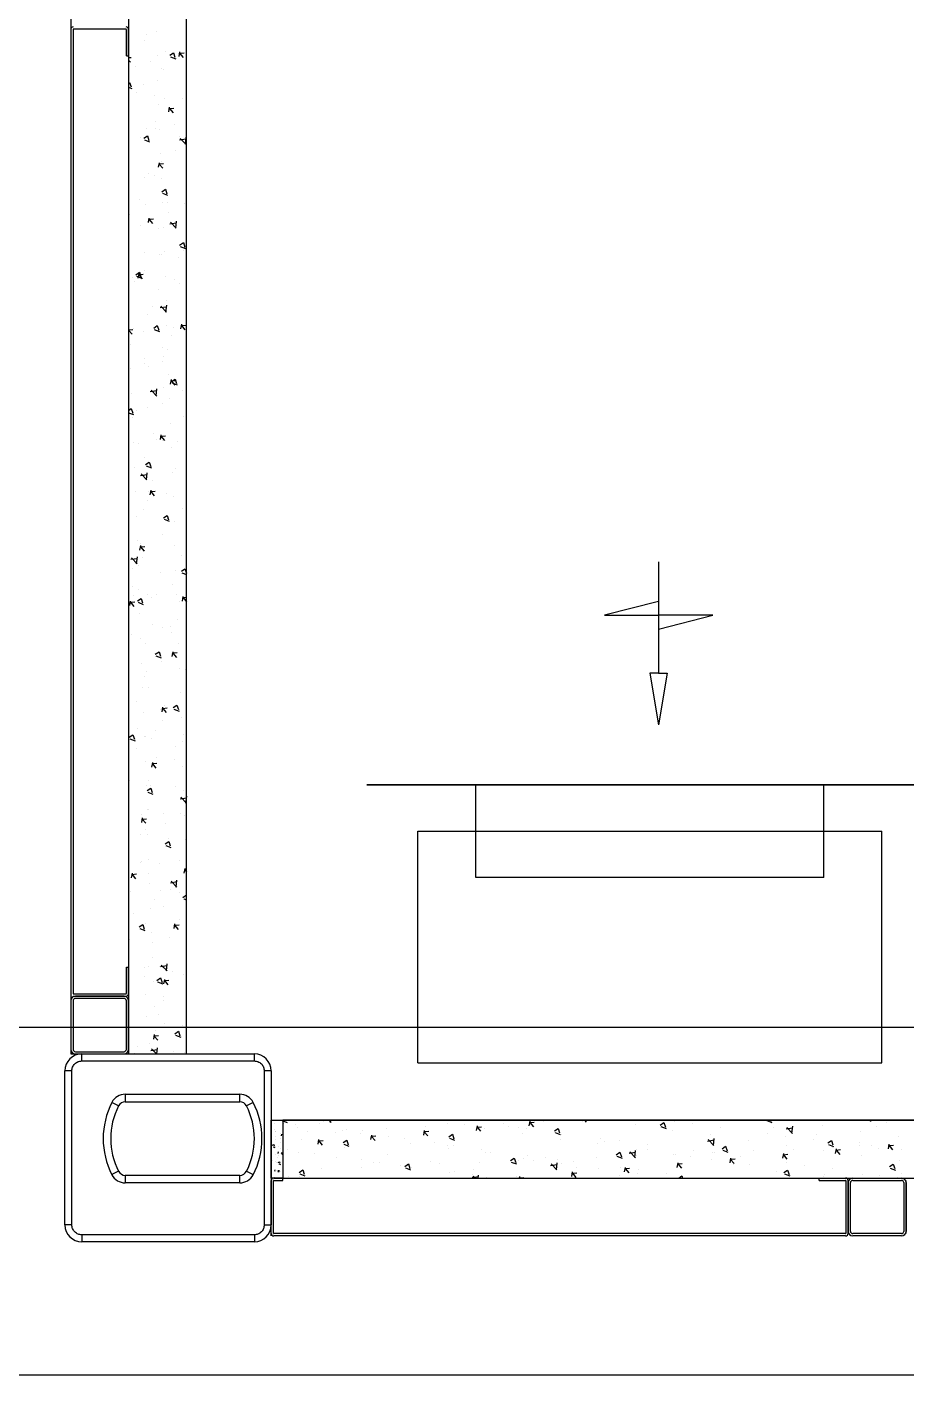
# Model space of a CAD drawing. Extents: x 758840 to 1108724, y -102573 to 143521.
# Drawn here: x 849945 to 850704, y 64583 to 65746 of the extents above; entities that cross this region are included whole.
import ezdxf

# ---------------------------------------------------------------- set-up
doc = ezdxf.new("R2010")
doc.units = 0
doc.header["$LTSCALE"] = 1000
doc.header["$MEASUREMENT"] = 0
doc.layers.add('02电气-设备', color=255, linetype='Continuous')
doc.layers.add('02电气-设备基础', color=252, linetype='Continuous')

# ---------------------------------------------------------------- blocks, each defined once
blk = doc.blocks.new('BD4-PAL0101-HVPM02')
at = {"layer": '02电气-设备'}
for p, q in [((8381274.4, -4146561.4), (8381274.4, -4149437.4)), ((8381374.4, -4149437.4), (8381374.4, -4146561.4)), ((8381324.4, -4146954.3), (8381324.4, -4149437.4)), ((8381374.4, -4149437.4), (8381374.4, -4146954.3)), ((8381274.4, -4148553.6), (8381274.4, -4149387.4)), ((8381276.4, -4148553.6), (8381276.4, -4149385.4)), ((8381322.2, -4148553.4), (8381276.6, -4148553.4)), ((8381322.4, -4148576.4), (8381322.4, -4148553.6)), ((8381324.4, -4148576.4), (8381324.4, -4148553.6)), ((8381337.7, -4148563.3), (8381337.7, -4148563.3)), ((8381339.9, -4148558.2), (8381339.9, -4148558.2)), ((8381348.2, -4148555), (8381348.2, -4148555)), ((8381322.4, -4148576.4), (8381324.4, -4148576.4)), ((8381324.4, -4148577.8), (8381326.7, -4148577.6)), ((8381348.9, -4148576.1), (8381348.9, -4148576.1)), ((8381356.5, -4148572.4), (8381356.5, -4148572.4)), ((8381360, -4148575.8), (8381363.1, -4148573.7)), ((8381360.5, -4148577.1), (8381365, -4148578.8)), ((8381363.1, -4148573.7), (8381364.4, -4148577.5)), ((8381368.4, -4148572.9), (8381367.6, -4148576.9)), ((8381368.4, -4148574), (8381372.2, -4148573.6)), ((8381368.4, -4148574.1), (8381371.5, -4148577.7)), ((8381324.4, -4148579.9), (8381325.9, -4148581.7)), ((8381330.3, -4148585.1), (8381330.3, -4148585.1)), ((8381343.1, -4148580.9), (8381343.1, -4148580.9)), ((8381352.7, -4148586.8), (8381352.7, -4148586.8)), ((8381354.4, -4148588.3), (8381354.4, -4148588.3)), ((8381324.4, -4148599.8), (8381325.2, -4148599.3)), ((8381325.2, -4148599.3), (8381326.5, -4148603.1)), ((8381337.5, -4148600.7), (8381337.5, -4148600.7)), ((8381349.7, -4148597.3), (8381349.7, -4148597.3)), ((8381324.4, -4148603.4), (8381327.1, -4148604.4)), ((8381331.1, -4148608.1), (8381331.1, -4148608.1)), ((8381347, -4148610.2), (8381347, -4148610.2)), ((8381350.5, -4148618.4), (8381350.5, -4148618.4)), ((8381355.5, -4148613.4), (8381355.5, -4148613.4)), ((8381359.5, -4148620.7), (8381358.8, -4148624.7)), ((8381359.6, -4148621.7), (8381363.4, -4148621.4)), ((8381359.6, -4148621.8), (8381362.7, -4148625.5)), ((8381371.1, -4148613.3), (8381371.1, -4148613.3)), ((8381347.8, -4148633.1), (8381347.8, -4148633.1)), ((8381363.7, -4148635.2), (8381363.7, -4148635.2)), ((8381334.2, -4148647.1), (8381334.2, -4148647.1)), ((8381337.5, -4148647.4), (8381340.7, -4148645.3)), ((8381340.1, -4148638.6), (8381340.1, -4148638.6)), ((8381340.7, -4148645.3), (8381341.9, -4148649.2)), ((8381347.6, -4148638.6), (8381347.6, -4148638.6)), ((8381351.3, -4148639.5), (8381351.3, -4148639.5)), ((8381368.1, -4148645.7), (8381368.1, -4148645.7)), ((8381369, -4148647.5), (8381373.9, -4148652.7)), ((8381373.8, -4148646.5), (8381373.1, -4148652.6)), ((8381324.4, -4148652.9), (8381324.4, -4148652.9)), ((8381338.1, -4148648.7), (8381342.5, -4148650.4)), ((8381364.5, -4148658.2), (8381364.5, -4148658.2)), ((8381368.4, -4148648.8), (8381374, -4148647.9)), ((8381350.7, -4148668.5), (8381350, -4148672.4)), ((8381350.8, -4148669.5), (8381354.6, -4148669.2)), ((8381350.8, -4148669.6), (8381353.9, -4148673.2)), ((8381352, -4148660.7), (8381352, -4148660.7)), ((8381352.9, -4148667.2), (8381352.9, -4148667.2)), ((8381337.7, -4148681.1), (8381337.7, -4148681.1)), ((8381341.1, -4148677.9), (8381341.1, -4148677.9)), ((8381346.6, -4148679.5), (8381346.6, -4148679.5)), ((8381352.8, -4148681.8), (8381352.8, -4148681.8)), ((8381353, -4148693.5), (8381356.1, -4148691.4)), ((8381356.1, -4148691.4), (8381357.4, -4148695.2)), ((8381333.8, -4148699.8), (8381333.8, -4148699.8)), ((8381338.7, -4148704.7), (8381338.7, -4148704.7)), ((8381353.5, -4148694.8), (8381358, -4148696.5)), ((8381353.6, -4148702.9), (8381353.6, -4148702.9)), ((8381357.8, -4148703), (8381357.8, -4148703)), ((8381372.6, -4148703.3), (8381372.6, -4148703.3)), ((8381325.3, -4148713.3), (8381325.3, -4148713.3)), ((8381341.9, -4148716.2), (8381341.2, -4148720.2)), ((8381342, -4148717.3), (8381345.8, -4148716.9)), ((8381359.2, -4148711.8), (8381359.2, -4148711.8)), ((8381334.6, -4148722.8), (8381334.6, -4148722.8)), ((8381340.3, -4148719), (8381340.3, -4148719)), ((8381342, -4148717.4), (8381345, -4148721)), ((8381350.5, -4148724.9), (8381350.5, -4148724.9)), ((8381354.3, -4148724.1), (8381354.3, -4148724.1)), ((8381359.9, -4148721.2), (8381365.6, -4148720.3)), ((8381360.5, -4148719.9), (8381365.5, -4148725)), ((8381365.4, -4148718.9), (8381364.7, -4148724.9)), ((8381368.4, -4148739.5), (8381371.6, -4148737.4)), ((8381371.6, -4148737.4), (8381372.8, -4148741.3)), ((8381337.7, -4148745.7), (8381337.7, -4148745.7)), ((8381351.3, -4148747.8), (8381351.3, -4148747.8)), ((8381353.1, -4148747.6), (8381353.1, -4148747.6)), ((8381355.1, -4148745.2), (8381355.1, -4148745.2)), ((8381367.2, -4148749.9), (8381367.2, -4148749.9)), ((8381369, -4148740.8), (8381373.4, -4148742.5)), ((8381371.6, -4148744.3), (8381371.6, -4148744.3)), ((8381330.5, -4148765.1), (8381333.7, -4148763)), ((8381333.7, -4148763), (8381334.9, -4148766.8)), ((8381337.9, -4148761.6), (8381337.9, -4148761.6)), ((8381327.9, -4148767.6), (8381327.9, -4148767.6)), ((8381329.8, -4148770.9), (8381329.8, -4148770.9)), ((8381331.1, -4148766.4), (8381335.5, -4148768.1)), ((8381333.1, -4148764), (8381332.4, -4148768)), ((8381333.2, -4148765), (8381337, -4148764.7)), ((8381333.2, -4148765.1), (8381336.2, -4148768.8)), ((8381355.9, -4148766.4), (8381355.9, -4148766.4)), ((8381363.7, -4148769.5), (8381363.7, -4148769.5)), ((8381368, -4148772.9), (8381368, -4148772.9)), ((8381350.3, -4148778), (8381350.3, -4148778)), ((8381344.6, -4148792.6), (8381344.6, -4148792.6)), ((8381351.5, -4148793.5), (8381357.2, -4148792.7)), ((8381352.1, -4148792.3), (8381357.1, -4148797.4)), ((8381357, -4148791.3), (8381356.3, -4148797.3)), ((8381356.7, -4148787.5), (8381356.7, -4148787.5)), ((8381324.8, -4148804.2), (8381324.8, -4148804.2)), ((8381340.5, -4148799.4), (8381340.5, -4148799.4)), ((8381346, -4148811.2), (8381349.1, -4148809)), ((8381349.1, -4148809), (8381350.4, -4148812.9)), ((8381357.4, -4148808.6), (8381357.4, -4148808.6)), ((8381369.9, -4148807.8), (8381369.1, -4148811.8)), ((8381369.9, -4148808.8), (8381373.7, -4148808.5)), ((8381369.9, -4148808.9), (8381373, -4148812.6)), ((8381324.4, -4148812.8), (8381328.1, -4148812.5)), ((8381324.4, -4148812.9), (8381327.4, -4148816.5)), ((8381328.8, -4148811.9), (8381328.8, -4148811.9)), ((8381337.3, -4148814.5), (8381337.3, -4148814.5)), ((8381346.5, -4148812.4), (8381351, -4148814.1)), ((8381361.3, -4148817.7), (8381361.3, -4148817.7)), ((8381362.7, -4148810.4), (8381362.7, -4148810.4)), ((8381325.6, -4148825.3), (8381325.6, -4148825.3)), ((8381353.3, -4148828), (8381353.3, -4148828)), ((8381358.2, -4148829.8), (8381358.2, -4148829.8)), ((8381338, -4148842), (8381338, -4148842)), ((8381338.1, -4148837.5), (8381338.1, -4148837.5)), ((8381341.4, -4148844.1), (8381341.4, -4148844.1)), ((8381354, -4148839.6), (8381354, -4148839.6)), ((8381354.8, -4148835.6), (8381354.8, -4148835.6)), ((8381326.4, -4148846.4), (8381326.4, -4148846.4)), ((8381359, -4148850.9), (8381359, -4148850.9)), ((8381361, -4148855.5), (8381360.3, -4148859.5)), ((8381361.1, -4148856.6), (8381364.9, -4148856.3)), ((8381361.1, -4148856.7), (8381364.2, -4148860.3)), ((8381361.4, -4148857.2), (8381364.6, -4148855.1)), ((8381364.6, -4148855.1), (8381365.8, -4148858.9)), ((8381327.1, -4148867.6), (8381327.1, -4148867.6)), ((8381343.1, -4148865.9), (8381348.8, -4148865)), ((8381343.7, -4148864.6), (8381348.7, -4148869.8)), ((8381348.5, -4148863.7), (8381347.8, -4148869.7)), ((8381354.8, -4148862.5), (8381354.8, -4148862.5)), ((8381362, -4148858.5), (8381366.4, -4148860.2)), ((8381370.7, -4148864.6), (8381370.7, -4148864.6)), ((8381340.7, -4148879.9), (8381340.7, -4148879.9)), ((8381353.8, -4148876.6), (8381353.8, -4148876.6)), ((8381359.7, -4148872.1), (8381359.7, -4148872.1)), ((8381324.4, -4148882.2), (8381326.7, -4148880.6)), ((8381324.4, -4148884.2), (8381328.5, -4148885.7)), ((8381326.7, -4148880.6), (8381327.9, -4148884.5)), ((8381327.9, -4148888.7), (8381327.9, -4148888.7)), ((8381331.4, -4148882.3), (8381331.4, -4148882.3)), ((8381371.5, -4148887.6), (8381371.5, -4148887.6)), ((8381345.9, -4148901.8), (8381345.9, -4148901.8)), ((8381352.2, -4148903.3), (8381351.5, -4148907.3)), ((8381360.5, -4148893.2), (8381360.5, -4148893.2)), ((8381328.7, -4148909.9), (8381328.7, -4148909.9)), ((8381332.5, -4148910.3), (8381332.5, -4148910.3)), ((8381348.1, -4148907.3), (8381348.1, -4148907.3)), ((8381352.3, -4148904.3), (8381356.1, -4148904)), ((8381352.3, -4148904.4), (8381355.3, -4148908.1)), ((8381353.5, -4148908.4), (8381353.5, -4148908.4)), ((8381361.3, -4148914.3), (8381361.3, -4148914.3)), ((8381366.4, -4148908.9), (8381366.4, -4148908.9)), ((8381338.2, -4148922.4), (8381338.2, -4148922.4)), ((8381324.8, -4148927.1), (8381324.8, -4148927.1)), ((8381329.5, -4148931), (8381329.5, -4148931)), ((8381334.7, -4148938.3), (8381340.3, -4148937.4)), ((8381335.3, -4148937), (8381340.2, -4148942.1)), ((8381339, -4148928.8), (8381342.1, -4148926.7)), ((8381340.1, -4148936), (8381339.4, -4148942)), ((8381339.5, -4148930.1), (8381344, -4148931.8)), ((8381340.7, -4148929.2), (8381340.7, -4148929.2)), ((8381342.1, -4148926.7), (8381343.4, -4148930.5)), ((8381362.1, -4148935.5), (8381362.1, -4148935.5)), ((8381364.8, -4148932.4), (8381364.8, -4148932.4)), ((8381344.9, -4148942.7), (8381344.9, -4148942.7)), ((8381330.2, -4148952.1), (8381330.2, -4148952.1)), ((8381340.9, -4148960.3), (8381340.9, -4148960.3)), ((8381341.6, -4148952.1), (8381341.6, -4148952.1)), ((8381343.4, -4148951.1), (8381342.7, -4148955)), ((8381343.5, -4148952.1), (8381347.3, -4148951.8)), ((8381343.5, -4148952.2), (8381346.5, -4148955.8)), ((8381357.4, -4148954.2), (8381357.4, -4148954.2)), ((8381362.8, -4148956.6), (8381362.8, -4148956.6)), ((8381337, -4148967.9), (8381337, -4148967.9)), ((8381354.4, -4148974.9), (8381357.6, -4148972.7)), ((8381357.6, -4148972.7), (8381358.8, -4148976.6)), ((8381370.9, -4148966.5), (8381370.9, -4148966.5)), ((8381331, -4148973.3), (8381331, -4148973.3)), ((8381355, -4148976.1), (8381359.4, -4148977.8)), ((8381357.5, -4148975), (8381357.5, -4148975)), ((8381358.3, -4148977.2), (8381358.3, -4148977.2)), ((8381363.6, -4148977.8), (8381363.6, -4148977.8)), ((8381374.2, -4148979.3), (8381374.2, -4148979.3)), ((8381331.8, -4148994.4), (8381331.8, -4148994.4)), ((8381353.6, -4148988.8), (8381353.6, -4148988.8)), ((8381334.6, -4148998.8), (8381333.9, -4149002.8)), ((8381334.7, -4148999.9), (8381338.5, -4148999.5)), ((8381334.7, -4149000), (8381337.7, -4149003.6)), ((8381334.9, -4148997), (8381334.9, -4148997)), ((8381338.4, -4149002.8), (8381338.4, -4149002.8)), ((8381364.4, -4148998.9), (8381364.4, -4148998.9)), ((8381369.9, -4149007.5), (8381369.9, -4149007.5)), ((8381326.3, -4149010.6), (8381331.9, -4149009.8)), ((8381326.9, -4149009.4), (8381331.8, -4149014.5)), ((8381327.5, -4149018.8), (8381327.5, -4149018.8)), ((8381331.7, -4149008.4), (8381331, -4149014.4)), ((8381332.6, -4149015.6), (8381332.6, -4149015.6)), ((8381336, -4149008.9), (8381336, -4149008.9)), ((8381369.9, -4149020.9), (8381373, -4149018.8)), ((8381373, -4149018.8), (8381374.3, -4149022.6)), ((8381781.7, -4149012.9, 200), (8381781.7, -4149108.9, 200)), ((8381351.6, -4149022), (8381351.6, -4149022)), ((8381365.2, -4149020), (8381365.2, -4149020)), ((8381370.4, -4149022.2), (8381374.4, -4149023.7)), ((8381328.1, -4149034.1), (8381328.1, -4149034.1)), ((8381328.3, -4149041.8), (8381328.3, -4149041.8)), ((8381333.3, -4149036.7), (8381333.3, -4149036.7)), ((8381341, -4149040.7), (8381341, -4149040.7)), ((8381348.6, -4149041.2), (8381348.6, -4149041.2)), ((8381362, -4149032.7), (8381362, -4149032.7)), ((8381365.9, -4149041.2), (8381365.9, -4149041.2)), ((8381371.3, -4149042.6), (8381370.6, -4149046.6)), ((8381325.8, -4149046.6), (8381325.1, -4149050.6)), ((8381325.8, -4149047.6), (8381329.6, -4149047.3)), ((8381325.9, -4149047.7), (8381328.9, -4149051.4)), ((8381332, -4149046.5), (8381335.1, -4149044.3)), ((8381332.5, -4149047.7), (8381337, -4149049.5)), ((8381335.1, -4149044.4), (8381336.4, -4149048.2)), ((8381344.2, -4149043.9), (8381344.2, -4149043.9)), ((8381368.3, -4149047.1), (8381368.3, -4149047.1)), ((8381371.4, -4149043.7), (8381374.4, -4149043.4)), ((8381371.4, -4149043.7), (8381374.4, -4149047.3)), ((8381781.7, -4149046.9, 200), (8381735, -4149058.9, 200)), ((8381334.1, -4149057.8), (8381334.1, -4149057.8)), ((8381366.7, -4149062.3), (8381366.7, -4149062.3)), ((8381735, -4149058.9, 200), (8381781.9, -4149058.9, 200)), ((8381781.7, -4149070.9, 200), (8381828.7, -4149058.9, 200)), ((8381828.7, -4149058.9, 200), (8381781.9, -4149058.9, 200)), ((8381327.1, -4149075.1), (8381327.1, -4149075.1)), ((8381345, -4149066.8), (8381345, -4149066.8)), ((8381353.8, -4149069.3), (8381353.8, -4149069.3)), ((8381360.9, -4149068.9), (8381360.9, -4149068.9)), ((8381361, -4149073.6), (8381361, -4149073.6)), ((8381334.9, -4149079), (8381334.9, -4149079)), ((8381338.6, -4149083.2), (8381338.6, -4149083.2)), ((8381367.5, -4149083.4), (8381367.5, -4149083.4)), ((8381335.6, -4149100.1), (8381335.6, -4149100.1)), ((8381347.4, -4149092.5), (8381350.6, -4149090.4)), ((8381348, -4149093.8), (8381352.4, -4149095.5)), ((8381350.6, -4149090.4), (8381351.8, -4149094.2)), ((8381353.1, -4149098.8), (8381353.1, -4149098.8)), ((8381361.7, -4149091.9), (8381361.7, -4149091.9)), ((8381362.5, -4149090.4), (8381361.8, -4149094.4)), ((8381362.6, -4149091.4), (8381366.4, -4149091.1)), ((8381362.6, -4149091.5), (8381365.7, -4149095.2)), ((8381338.3, -4149111.6), (8381338.3, -4149111.6)), ((8381339.7, -4149107.3), (8381339.7, -4149107.3)), ((8381368.2, -4149104.6), (8381368.2, -4149104.6)), ((8381373.6, -4149105.9), (8381373.6, -4149105.9)), ((8381774.2, -4149108.9, 200), (8381781.7, -4149153.3, 200)), ((8381781.7, -4149108.9, 200), (8381774.2, -4149108.9, 200)), ((8381781.7, -4149108.9, 200), (8381789.3, -4149108.9, 200)), ((8381789.3, -4149108.9, 200), (8381781.7, -4149153.3, 200)), ((8381336.4, -4149121.3), (8381336.4, -4149121.3)), ((8381341.2, -4149121.1), (8381341.2, -4149121.1)), ((8381331, -4149133.5), (8381331, -4149133.5)), ((8381369, -4149125.7), (8381369, -4149125.7)), ((8381337.2, -4149142.4), (8381337.2, -4149142.4)), ((8381352.1, -4149139.8), (8381352.1, -4149139.8)), ((8381353.7, -4149138.1), (8381353, -4149142.1)), ((8381353.8, -4149139.2), (8381357.6, -4149138.9)), ((8381353.8, -4149139.3), (8381356.8, -4149142.9)), ((8381355, -4149136.7), (8381355, -4149136.7)), ((8381362.9, -4149138.6), (8381366, -4149136.4)), ((8381363.4, -4149139.8), (8381367.9, -4149141.5)), ((8381366, -4149136.4), (8381367.3, -4149140.3)), ((8381369.8, -4149146.9), (8381369.8, -4149146.9)), ((8381331.8, -4149156.5), (8381331.8, -4149156.5)), ((8381347.7, -4149158.6), (8381347.7, -4149158.6)), ((8381354, -4149149.7), (8381354, -4149149.7)), ((8381324.9, -4149164.1), (8381328.1, -4149162)), ((8381325.5, -4149165.4), (8381330, -4149167.1)), ((8381328.1, -4149162), (8381329.4, -4149165.9)), ((8381338, -4149163.5), (8381338, -4149163.5)), ((8381338.8, -4149163.6), (8381338.8, -4149163.6)), ((8381344.2, -4149165), (8381344.2, -4149165)), ((8381370.6, -4149168), (8381370.6, -4149168)), ((8381371.7, -4149161.7), (8381371.7, -4149161.7)), ((8381330.8, -4149173.5), (8381330.8, -4149173.5)), ((8381348.5, -4149181.5), (8381348.5, -4149181.5)), ((8381364.7, -4149172.1), (8381364.7, -4149172.1)), ((8381338.7, -4149184.7), (8381338.7, -4149184.7)), ((8381344.9, -4149185.9), (8381344.2, -4149189.9)), ((8381345, -4149186.9), (8381348.8, -4149186.6)), ((8381345, -4149187), (8381348, -4149190.7)), ((8381364.4, -4149183.6), (8381364.4, -4149183.6)), ((8381371.3, -4149189.1), (8381371.3, -4149189.1)), ((8381325.1, -4149201.3), (8381325.1, -4149201.3)), ((8381341.4, -4149201.5), (8381341.4, -4149201.5)), ((8381624.1, -4149285.1), (8381624.1, -4149205.1)), ((8381924.5, -4149285.1), (8381924.5, -4149205.1)), ((8381339.5, -4149205.8), (8381339.5, -4149205.8)), ((8381340.4, -4149210.2), (8381343.6, -4149208.1)), ((8381341, -4149211.5), (8381345.4, -4149213.2)), ((8381343.2, -4149206), (8381343.2, -4149206)), ((8381343.5, -4149208.1), (8381344.8, -4149211.9)), ((8381365.2, -4149206.6), (8381365.2, -4149206.6)), ((8381368.8, -4149217.2), (8381374.4, -4149216.4)), ((8381369.4, -4149215.9), (8381374.3, -4149221.1)), ((8381372.1, -4149210.3), (8381372.1, -4149210.3)), ((8381374.2, -4149215), (8381373.5, -4149221)), ((8381340.3, -4149226.9), (8381340.3, -4149226.9)), ((8381341.8, -4149226.3), (8381341.8, -4149226.3)), ((8381335.3, -4149231.1), (8381335.3, -4149231.1)), ((8381336.1, -4149233.7), (8381335.4, -4149237.6)), ((8381336.1, -4149234.7), (8381339.9, -4149234.4)), ((8381336.2, -4149234.8), (8381339.2, -4149238.4)), ((8381354.2, -4149230.1), (8381354.2, -4149230.1)), ((8381355.8, -4149238.2), (8381355.8, -4149238.2)), ((8381369.2, -4149229.7), (8381369.2, -4149229.7)), ((8381372.9, -4149231.4), (8381372.9, -4149231.4)), ((8381334.5, -4149248.2), (8381334.5, -4149248.2)), ((8381339, -4149244), (8381339, -4149244)), ((8381341, -4149248.1), (8381341, -4149248.1)), ((8381358.5, -4149251.4), (8381358.5, -4149251.4)), ((8381574.1, -4149445.1), (8381574.1, -4149245.1)), ((8381574.1, -4149245.1), (8381974.5, -4149245.1)), ((8381974.5, -4149445.1), (8381974.5, -4149245.1)), ((8381355.8, -4149256.2), (8381359, -4149254.1)), ((8381356.4, -4149257.5), (8381360.9, -4149259.2)), ((8381359, -4149254.1), (8381360.3, -4149257.9)), ((8381373.6, -4149252.6), (8381373.6, -4149252.6)), ((8381334.3, -4149272.1), (8381334.3, -4149272.1)), ((8381335.3, -4149271.2), (8381335.3, -4149271.2)), ((8381341.8, -4149269.2), (8381341.8, -4149269.2)), ((8381351.2, -4149273.3), (8381351.2, -4149273.3)), ((8381368.2, -4149270.7), (8381368.2, -4149270.7)), ((8381327.3, -4149281.4), (8381326.6, -4149285.4)), ((8381327.3, -4149282.5), (8381331.1, -4149282.1)), ((8381327.3, -4149282.6), (8381330.4, -4149286.2)), ((8381341.6, -4149281.9), (8381341.6, -4149281.9)), ((8381372.8, -4149277.4), (8381372.1, -4149281.4)), ((8381372.9, -4149278.5), (8381374.4, -4149278.4)), ((8381372.9, -4149278.6), (8381374.4, -4149280.4)), ((8381924.5, -4149285.1), (8381624.1, -4149285.1)), ((8381326.4, -4149297.3), (8381326.4, -4149297.3)), ((8381342.6, -4149290.4), (8381342.6, -4149290.4)), ((8381352, -4149296.2), (8381352, -4149296.2)), ((8381360.3, -4149295.9), (8381360.3, -4149295.9)), ((8381360.4, -4149289.6), (8381366, -4149288.7)), ((8381361, -4149288.3), (8381365.9, -4149293.5)), ((8381365.8, -4149287.3), (8381365.1, -4149293.4)), ((8381367.9, -4149298.3), (8381367.9, -4149298.3)), ((8381346.9, -4149304.4), (8381346.9, -4149304.4)), ((8381371.3, -4149302.3), (8381374.4, -4149300.2)), ((8381371.9, -4149303.5), (8381374.4, -4149304.5)), ((8381328.6, -4149316), (8381328.6, -4149316)), ((8381343.4, -4149311.5), (8381343.4, -4149311.5)), ((8381354.4, -4149310.5), (8381354.4, -4149310.5)), ((8381368.7, -4149321.3), (8381368.7, -4149321.3)), ((8381333.4, -4149327.8), (8381336.6, -4149325.7)), ((8381334, -4149329.1), (8381338.4, -4149330.8)), ((8381336.5, -4149325.7), (8381337.8, -4149329.6)), ((8381339.2, -4149324.4), (8381339.2, -4149324.4)), ((8381344.1, -4149332.6), (8381344.1, -4149332.6)), ((8381364, -4149325.2), (8381363.3, -4149329.2)), ((8381364.1, -4149326.3), (8381367.9, -4149325.9)), ((8381364.1, -4149326.3), (8381367.1, -4149330)), ((8381325.4, -4149338.3), (8381325.4, -4149338.3)), ((8381345.3, -4149341), (8381345.3, -4149341)), ((8381359.3, -4149336.8), (8381359.3, -4149336.8)), ((8381344.9, -4149353.8), (8381344.9, -4149353.8)), ((8381322.4, -4149385.2), (8381322.4, -4149362.4)), ((8381322.4, -4149362.4), (8381324.4, -4149362.4)), ((8381324.4, -4149385.2), (8381324.4, -4149362.4)), ((8381337.9, -4149362.9), (8381337.9, -4149362.9)), ((8381341.8, -4149362.3), (8381341.8, -4149362.3)), ((8381351.4, -4149362), (8381351.4, -4149362)), ((8381351.9, -4149362), (8381357.6, -4149361.1)), ((8381352.5, -4149360.7), (8381357.5, -4149365.8)), ((8381357.4, -4149359.7), (8381356.7, -4149365.7)), ((8381362, -4149366.1), (8381362, -4149366.1)), ((8381338, -4149370.5), (8381338, -4149370.5)), ((8381345.7, -4149374.9), (8381345.7, -4149374.9)), ((8381348.8, -4149373.9), (8381352, -4149371.8)), ((8381349.4, -4149375.2), (8381353.9, -4149376.9)), ((8381352, -4149371.8), (8381353.3, -4149375.6)), ((8381355.2, -4149373), (8381354.5, -4149377)), ((8381355.3, -4149374), (8381359.1, -4149373.7)), ((8381355.3, -4149374.1), (8381358.3, -4149377.8)), ((8381371.9, -4149369.1), (8381371.9, -4149369.1)), ((8381274.4, -4149391.4), (8381274.4, -4149433.4)), ((8381276.4, -4149391.4), (8381276.4, -4149433.4)), ((8381276.6, -4149385.4), (8381322.2, -4149385.4)), ((8381276.6, -4149387.4), (8381322.2, -4149387.4)), ((8381320.4, -4149387.4), (8381278.4, -4149387.4)), ((8381320.4, -4149389.4), (8381278.4, -4149389.4)), ((8381322.4, -4149433.4), (8381322.4, -4149391.4)), ((8381324.4, -4149433.4), (8381324.4, -4149391.4)), ((8381338.7, -4149385.9), (8381338.7, -4149385.9)), ((8381354.6, -4149387.9), (8381354.6, -4149387.9)), ((8381354.6, -4149390.9), (8381354.6, -4149390.9)), ((8381346.5, -4149396.1), (8381346.5, -4149396.1)), ((8381350.4, -4149403), (8381350.4, -4149403)), ((8381339.4, -4149404.8), (8381339.4, -4149404.8)), ((8381355.5, -4149410.9), (8381355.5, -4149410.9)), ((8381371.3, -4149413), (8381371.3, -4149413)), ((8381346.4, -4149420.7), (8381345.7, -4149424.7)), ((8381346.5, -4149421.8), (8381350.2, -4149421.5)), ((8381346.5, -4149421.9), (8381349.5, -4149425.5)), ((8381347.2, -4149417.2), (8381347.2, -4149417.2)), ((8381364.3, -4149419.9), (8381367.5, -4149417.8)), ((8381364.9, -4149421.2), (8381369.3, -4149422.9)), ((8381367.4, -4149417.8), (8381368.7, -4149421.7)), ((8381274.4, -4149437.4), (8381374.4, -4149437.4)), ((8381278.4, -4149435.4), (8381320.4, -4149435.4)), ((8381278.4, -4149437.4), (8381320.4, -4149437.4)), ((8381283.9, -4149437.4), (8381432.9, -4149437.4)), ((8381283.9, -4149443.4), (8381283.9, -4149437.4)), ((8381324.4, -4149437.4), (8381374.4, -4149437.4)), ((8381329.1, -4149436.7), (8381329.1, -4149436.7)), ((8381332.1, -4149430.7), (8381332.1, -4149430.7)), ((8381342.5, -4149428.2), (8381342.5, -4149428.2)), ((8381343.5, -4149434.3), (8381349.2, -4149433.4)), ((8381344.1, -4149433), (8381348.3, -4149437.4)), ((8381349, -4149432.1), (8381348.3, -4149437.4)), ((8381363, -4149435.3), (8381363, -4149435.3)), ((8381372.2, -4149435.9), (8381372.2, -4149435.9)), ((8381432.9, -4149443.4), (8381432.9, -4149437.4)), ((8381283.9, -4149443.4), (8381432.9, -4149443.4)), ((8381574.1, -4149445.1), (8381974.5, -4149445.1)), ((8381269.4, -4149584.9), (8381269.4, -4149451.9)), ((8381275.4, -4149451.9), (8381269.4, -4149451.9)), ((8381275.4, -4149584.9), (8381275.4, -4149451.9)), ((8381441.4, -4149451.9), (8381441.4, -4149584.9)), ((8381447.4, -4149451.9), (8381441.4, -4149451.9)), ((8381447.4, -4149451.9), (8381447.4, -4149584.9)), ((8381321.5, -4149472.1), (8381420.3, -4149472.1)), ((8381321.5, -4149472.1), (8381321.5, -4149478.6)), ((8381420.3, -4149478.6), (8381420.3, -4149472.1)), ((8381315.7, -4149482.2), (8381309.9, -4149479.2)), ((8381321.5, -4149478.6), (8381420.3, -4149478.6)), ((8381431.9, -4149479.2), (8381426.1, -4149482.2)), ((8381447.4, -4149494.4), (8394807.4, -4149494.4)), ((8381447.4, -4149544.4), (8381447.4, -4149494.4)), ((8381447.4, -4149494.4), (8381457.4, -4149494.4)), ((8381447.9, -4149494.4), (8381448.1, -4149494.7)), ((8381456.4, -4149494.6), (8381457.4, -4149495)), ((8381457.4, -4149494.4), (8381457.4, -4149544.4)), ((8382593.4, -4149494.4), (8381457.4, -4149494.4)), ((8381457.4, -4149494.4), (8381457.4, -4149544.4)), ((8381457.4, -4149495), (8381461.1, -4149496.4)), ((8381460.3, -4149494.4), (8381460.5, -4149495.2)), ((8381492.2, -4149495.6), (8381492.2, -4149495.6)), ((8381497.1, -4149494.4), (8381499.2, -4149496.5)), ((8381498.6, -4149494.4), (8381498.4, -4149496.5)), ((8381670.6, -4149495.4), (8381669.9, -4149499.4)), ((8381670.7, -4149496.4), (8381674.4, -4149496.1)), ((8381670.7, -4149496.5), (8381673.7, -4149500.2)), ((8381682.2, -4149495.5), (8381682.2, -4149495.5)), ((8381715.6, -4149494.4), (8381715.4, -4149495.4)), ((8381717.8, -4149494.4), (8381719.3, -4149496.2)), ((8381795.4, -4149495.6), (8381795.4, -4149495.6)), ((8381843.8, -4149494.5), (8381843.8, -4149494.5)), ((8381875.1, -4149494.9), (8381879.5, -4149496.6)), ((8381878.6, -4149494.4), (8381878.9, -4149495.3)), ((8381891.1, -4149495.2), (8381891.1, -4149495.2)), ((8381964.2, -4149494.4), (8381965.2, -4149495.3)), ((8381964.5, -4149494.4), (8381964.3, -4149495.2)), ((8381447.5, -4149498), (8381447.5, -4149498)), ((8381450.4, -4149502.3), (8381450.4, -4149502.3)), ((8381450.5, -4149497.3), (8381450.5, -4149497.3)), ((8381450.8, -4149504.1), (8381450.8, -4149504.1)), ((8381451.4, -4149504.2), (8381451.4, -4149504.2)), ((8381455.8, -4149505.6), (8381455.8, -4149505.6)), ((8381456.3, -4149506.6), (8381456, -4149507.9)), ((8381458.3, -4149497), (8381458.3, -4149497)), ((8381468.5, -4149498.3), (8381468.5, -4149498.3)), ((8381470.2, -4149500.9), (8381470.2, -4149500.9)), ((8381478.8, -4149504.1), (8381478.8, -4149504.1)), ((8381488.9, -4149497.4), (8381488.9, -4149497.4)), ((8381502.8, -4149505.4), (8381502.8, -4149505.4)), ((8381508.6, -4149503.6), (8381508.6, -4149503.6)), ((8381512.7, -4149502.7), (8381512.7, -4149502.7)), ((8381524.5, -4149505.7), (8381524.5, -4149505.7)), ((8381525.9, -4149503.7), (8381525.9, -4149503.7)), ((8381534, -4149507.3), (8381533.2, -4149511.3)), ((8381534, -4149508.4), (8381537.8, -4149508)), ((8381546.6, -4149501.3), (8381546.6, -4149501.3)), ((8381579.5, -4149503.3), (8381578.8, -4149507.3)), ((8381579.6, -4149504.4), (8381583.4, -4149504.1)), ((8381579.6, -4149504.5), (8381582.6, -4149508.1)), ((8381580.5, -4149499.8), (8381580.5, -4149499.8)), ((8381599.7, -4149497.5), (8381599.7, -4149497.5)), ((8381600.7, -4149508.9), (8381603.9, -4149506.7)), ((8381603.9, -4149506.7), (8381605.2, -4149510.6)), ((8381614.4, -4149498.4), (8381614.4, -4149498.4)), ((8381625.1, -4149499.4), (8381624.3, -4149503.3)), ((8381625.1, -4149500.4), (8381628.9, -4149500.1)), ((8381625.1, -4149500.5), (8381628.2, -4149504.1)), ((8381631.8, -4149501.6), (8381631.8, -4149501.6)), ((8381648.3, -4149497), (8381648.3, -4149497)), ((8381652, -4149499.6), (8381652, -4149499.6)), ((8381661.2, -4149500.6), (8381661.2, -4149500.6)), ((8381664.7, -4149506.4), (8381664.7, -4149506.4)), ((8381667.9, -4149501.7), (8381667.9, -4149501.7)), ((8381692, -4149503.8), (8381695.1, -4149501.6)), ((8381692, -4149504.9), (8381692, -4149504.9)), ((8381692.5, -4149505), (8381697, -4149506.8)), ((8381695.1, -4149501.7), (8381696.4, -4149505.5)), ((8381698.3, -4149506.9), (8381698.3, -4149506.9)), ((8381761.6, -4149498.5), (8381761.6, -4149498.5)), ((8381783.2, -4149498.7), (8381786.4, -4149496.6)), ((8381783.8, -4149500), (8381788.3, -4149501.7)), ((8381786.4, -4149496.6), (8381787.7, -4149500.4)), ((8381794.2, -4149503), (8381794.2, -4149503)), ((8381811.3, -4149497.7), (8381811.3, -4149497.7)), ((8381826.3, -4149507.1), (8381826.3, -4149507.1)), ((8381835.4, -4149500.9), (8381835.4, -4149500.9)), ((8381875.5, -4149506.2), (8381875.5, -4149506.2)), ((8381880.8, -4149500.8), (8381880.8, -4149500.8)), ((8381891.8, -4149502), (8381897.5, -4149501.1)), ((8381892.4, -4149500.7), (8381897.4, -4149505.9)), ((8381897.3, -4149499.7), (8381896.6, -4149505.8)), ((8381917.8, -4149507.2), (8381917.8, -4149507.2)), ((8381923.2, -4149499.2), (8381923.2, -4149499.2)), ((8381956.2, -4149504), (8381956.2, -4149504)), ((8381970.1, -4149499.6), (8381970.1, -4149499.6)), ((8381978.7, -4149496.9), (8381978.7, -4149496.9)), ((8381448.1, -4149509.3), (8381448.1, -4149509.3)), ((8381448.3, -4149516.7), (8381448.3, -4149516.7)), ((8381448.6, -4149516.2), (8381449.6, -4149515.6)), ((8381449.2, -4149517.5), (8381450.6, -4149518.1)), ((8381449.6, -4149515.6), (8381450, -4149516.8)), ((8381450.6, -4149517.8), (8381450.6, -4149517.8)), ((8381451, -4149510.9), (8381451, -4149510.9)), ((8381451.3, -4149517.6), (8381451.3, -4149517.6)), ((8381451.5, -4149508.3), (8381451.5, -4149508.3)), ((8381453.4, -4149517.3), (8381453.4, -4149517.3)), ((8381455.5, -4149513.4), (8381455.5, -4149513.4)), ((8381455.5, -4149518.7), (8381455.5, -4149518.7)), ((8381455.8, -4149510.3), (8381455.8, -4149510.3)), ((8381473.6, -4149511.3), (8381473.6, -4149511.3)), ((8381488.4, -4149511.3), (8381487.7, -4149515.3)), ((8381488.5, -4149512.4), (8381492.3, -4149512)), ((8381488.5, -4149512.4), (8381491.5, -4149516.1)), ((8381509.5, -4149513.9), (8381512.6, -4149511.8)), ((8381510, -4149515.2), (8381514.5, -4149516.9)), ((8381510.7, -4149517.7), (8381510.7, -4149517.7)), ((8381512.6, -4149511.8), (8381513.9, -4149515.7)), ((8381534, -4149508.5), (8381537.1, -4149512.1)), ((8381534.9, -4149509.4), (8381534.9, -4149509.4)), ((8381548.6, -4149508.8), (8381548.6, -4149508.8)), ((8381562.9, -4149510.1), (8381562.9, -4149510.1)), ((8381567.9, -4149514.2), (8381567.9, -4149514.2)), ((8381588.7, -4149514.1), (8381588.7, -4149514.1)), ((8381600, -4149516.4), (8381600, -4149516.4)), ((8381600.5, -4149518.7), (8381600.5, -4149518.7)), ((8381601.3, -4149510.1), (8381605.7, -4149511.8)), ((8381604.6, -4149516.2), (8381604.6, -4149516.2)), ((8381628.6, -4149519.4), (8381628.6, -4149519.4)), ((8381697.3, -4149510.8), (8381697.3, -4149510.8)), ((8381729.4, -4149514.9), (8381729.4, -4149514.9)), ((8381732.1, -4149510.1), (8381732.1, -4149510.1)), ((8381735.3, -4149513.3), (8381735.3, -4149513.3)), ((8381748, -4149512.2), (8381748, -4149512.2)), ((8381762.4, -4149519.7), (8381762.4, -4149519.7)), ((8381772, -4149515.4), (8381772, -4149515.4)), ((8381772.3, -4149519.6), (8381772.3, -4149519.6)), ((8381824.1, -4149512.5), (8381829.7, -4149511.6)), ((8381824.7, -4149511.2), (8381829.6, -4149516.4)), ((8381829.5, -4149510.2), (8381828.8, -4149516.3)), ((8381836.6, -4149519.2), (8381839.7, -4149517)), ((8381839.7, -4149517), (8381841, -4149520.9)), ((8381859.3, -4149511.8), (8381859.3, -4149511.8)), ((8381891.4, -4149508.3), (8381891.4, -4149508.3)), ((8381891.9, -4149516.3), (8381891.9, -4149516.3)), ((8381898, -4149519.4), (8381898, -4149519.4)), ((8381915.4, -4149511.4), (8381915.4, -4149511.4)), ((8381927.8, -4149514.1), (8381931, -4149512)), ((8381928.4, -4149515.4), (8381932.9, -4149517.1)), ((8381931, -4149512), (8381932.3, -4149515.8)), ((8381931.9, -4149518), (8381931.9, -4149518)), ((8381935.1, -4149519.2), (8381934.3, -4149523.2)), ((8381954.9, -4149513.5), (8381954.9, -4149513.5)), ((8381955.5, -4149516.7), (8381955.5, -4149516.7)), ((8381965.8, -4149516.5), (8381965.8, -4149516.5)), ((8381971.4, -4149518.8), (8381971.4, -4149518.8)), ((8381980.6, -4149515.2), (8381979.9, -4149519.2)), ((8381980.7, -4149516.3), (8381984.5, -4149516)), ((8381980.7, -4149516.4), (8381983.7, -4149520)), ((8381988.8, -4149508.4), (8381988.8, -4149508.4)), ((8381448.7, -4149529.5), (8381448.7, -4149529.5)), ((8381451.4, -4149529.9), (8381451.4, -4149529.9)), ((8381451.5, -4149524.4), (8381451.5, -4149524.4)), ((8381451.8, -4149531.1), (8381451.8, -4149531.1)), ((8381452.9, -4149526.8), (8381452.9, -4149526.8)), ((8381453.5, -4149521.9), (8381453.2, -4149523.2)), ((8381453.5, -4149531), (8381454.5, -4149530.3)), ((8381453.7, -4149524.7), (8381453.7, -4149524.7)), ((8381454.5, -4149530.3), (8381454.9, -4149531.5)), ((8381456.1, -4149522.7), (8381457.3, -4149522.6)), ((8381456.1, -4149522.8), (8381457.1, -4149524)), ((8381461.2, -4149520.2), (8381461.2, -4149520.2)), ((8381471, -4149522), (8381471, -4149522)), ((8381485.2, -4149523.3), (8381485.2, -4149523.3)), ((8381503.6, -4149526.5), (8381503.6, -4149526.5)), ((8381525.3, -4149528.6), (8381525.3, -4149528.6)), ((8381535.6, -4149530.6), (8381535.6, -4149530.6)), ((8381541.2, -4149530.7), (8381541.2, -4149530.7)), ((8381547.7, -4149524), (8381547.7, -4149524)), ((8381584.7, -4149530.4), (8381584.7, -4149530.4)), ((8381626.8, -4149530.9), (8381626.8, -4149530.9)), ((8381632.5, -4149522.7), (8381632.5, -4149522.7)), ((8381637, -4149522.8), (8381637, -4149522.8)), ((8381654.1, -4149529.3), (8381657.2, -4149527.2)), ((8381654.6, -4149530.6), (8381659.1, -4149532.3)), ((8381657.2, -4149527.2), (8381658.5, -4149531.1)), ((8381660.7, -4149529.4), (8381660.7, -4149529.4)), ((8381665.5, -4149527.5), (8381665.5, -4149527.5)), ((8381668.7, -4149524.6), (8381668.7, -4149524.6)), ((8381674, -4149529.2), (8381674, -4149529.2)), ((8381684.6, -4149526.7), (8381684.6, -4149526.7)), ((8381694, -4149531.3), (8381693.3, -4149537.3)), ((8381694.6, -4149528), (8381694.6, -4149528)), ((8381708.7, -4149529.9), (8381708.7, -4149529.9)), ((8381728.5, -4149526.6), (8381728.5, -4149526.6)), ((8381745.3, -4149524.3), (8381748.5, -4149522.1)), ((8381745.9, -4149525.5), (8381750.3, -4149527.2)), ((8381748.5, -4149522.1), (8381749.8, -4149526)), ((8381756.3, -4149523), (8381762, -4149522.1)), ((8381756.9, -4149521.7), (8381761.9, -4149526.9)), ((8381761.7, -4149520.7), (8381761, -4149526.8)), ((8381762.4, -4149525.1), (8381762.4, -4149525.1)), ((8381795, -4149524.1), (8381795, -4149524.1)), ((8381796.3, -4149523.7), (8381796.3, -4149523.7)), ((8381798.4, -4149531.2), (8381797.7, -4149535.2)), ((8381809.4, -4149526), (8381809.4, -4149526)), ((8381812.1, -4149520.7), (8381812.1, -4149520.7)), ((8381827.1, -4149528.2), (8381827.1, -4149528.2)), ((8381828, -4149522.8), (8381828, -4149522.8)), ((8381830.2, -4149522.3), (8381830.2, -4149522.3)), ((8381837.2, -4149520.4), (8381841.6, -4149522.1)), ((8381844, -4149527.2), (8381843.2, -4149531.2)), ((8381844, -4149528.2), (8381847.8, -4149527.9)), ((8381844, -4149528.3), (8381847.1, -4149532)), ((8381852.1, -4149525.9), (8381852.1, -4149525.9)), ((8381864.1, -4149520.8), (8381864.1, -4149520.8)), ((8381889.5, -4149523.2), (8381888.8, -4149527.2)), ((8381889.6, -4149524.3), (8381893.4, -4149523.9)), ((8381889.6, -4149524.3), (8381892.6, -4149528)), ((8381892.2, -4149531.2), (8381892.2, -4149531.2)), ((8381924, -4149520.4), (8381924, -4149520.4)), ((8381935.1, -4149520.3), (8381938.9, -4149519.9)), ((8381935.1, -4149520.4), (8381938.2, -4149524)), ((8381956.9, -4149525.1), (8381956.9, -4149525.1)), ((8381989.5, -4149529.6), (8381989.5, -4149529.6)), ((8381991.9, -4149519.9), (8381991.9, -4149519.9)), ((8381315.7, -4149538.6), (8381309.9, -4149541.5)), ((8381420.3, -4149542.1), (8381321.5, -4149542.1)), ((8381321.5, -4149542.1), (8381321.5, -4149548.6)), ((8381420.3, -4149548.6), (8381420.3, -4149542.1)), ((8381426.1, -4149538.6), (8381431.9, -4149541.5)), ((8381450.6, -4149537.2), (8381450.4, -4149538.5)), ((8381451.5, -4149539), (8381451.5, -4149539)), ((8381452, -4149537.9), (8381452, -4149537.9)), ((8381452.6, -4149539.9), (8381452.6, -4149539.9)), ((8381453.3, -4149538), (8381454.5, -4149537.9)), ((8381453.3, -4149538.1), (8381454.3, -4149539.2)), ((8381454.1, -4149532.3), (8381455.5, -4149532.8)), ((8381455.5, -4149539.1), (8381455.5, -4149539.1)), ((8381471.6, -4149539.5), (8381474.7, -4149537.4)), ((8381472.1, -4149540.8), (8381476.6, -4149542.5)), ((8381474.7, -4149537.4), (8381476, -4149541.2)), ((8381491.2, -4149536.6), (8381491.2, -4149536.6)), ((8381525.1, -4149535.1), (8381525.1, -4149535.1)), ((8381559, -4149533.7), (8381559, -4149533.7)), ((8381562.8, -4149534.4), (8381566, -4149532.3)), ((8381563.4, -4149535.7), (8381567.8, -4149537.4)), ((8381565.3, -4149533.9), (8381565.3, -4149533.9)), ((8381566, -4149532.3), (8381567.2, -4149536.1)), ((8381568.6, -4149535.3), (8381568.6, -4149535.3)), ((8381592.9, -4149532.3), (8381592.9, -4149532.3)), ((8381601.2, -4149539.8), (8381601.2, -4149539.8)), ((8381605.4, -4149539.2), (8381605.4, -4149539.2)), ((8381621.3, -4149541.2), (8381621.3, -4149541.2)), ((8381621.4, -4149542.7), (8381622.9, -4149544.4)), ((8381621.8, -4149536.7), (8381621.8, -4149536.7)), ((8381626.2, -4149541.8), (8381625.9, -4149544.4)), ((8381688.5, -4149533.5), (8381694.2, -4149532.6)), ((8381689.1, -4149532.2), (8381694.1, -4149537.4)), ((8381698.1, -4149532), (8381698.1, -4149532)), ((8381707.3, -4149539.2), (8381706.6, -4149543.1)), ((8381707.4, -4149540.2), (8381711.2, -4149539.9)), ((8381707.4, -4149540.3), (8381710.5, -4149543.9)), ((8381711.1, -4149535.5), (8381711.1, -4149535.5)), ((8381730.2, -4149536), (8381730.2, -4149536)), ((8381748.1, -4149541.9), (8381748.1, -4149541.9)), ((8381748.8, -4149535.2), (8381748.8, -4149535.2)), ((8381752.9, -4149535.2), (8381752.2, -4149539.2)), ((8381752.9, -4149536.2), (8381756.7, -4149535.9)), ((8381752.9, -4149536.3), (8381756, -4149539.9)), ((8381763.2, -4149540.8), (8381763.2, -4149540.8)), ((8381764.7, -4149537.3), (8381764.7, -4149537.3)), ((8381788.7, -4149540.4), (8381788.7, -4149540.4)), ((8381798.5, -4149532.2), (8381802.3, -4149531.9)), ((8381798.5, -4149532.3), (8381801.5, -4149536)), ((8381799.2, -4149544.4), (8381801.8, -4149542.6)), ((8381801.8, -4149542.6), (8381802.4, -4149544.4)), ((8381846.4, -4149532.4), (8381846.4, -4149532.4)), ((8381860.1, -4149533), (8381860.1, -4149533)), ((8381883.4, -4149538.7), (8381883.4, -4149538.7)), ((8381889.9, -4149539.6), (8381893.1, -4149537.5)), ((8381890.5, -4149540.9), (8381895, -4149542.6)), ((8381892.7, -4149537.4), (8381892.7, -4149537.4)), ((8381893.1, -4149537.5), (8381894.4, -4149541.4)), ((8381908.1, -4149533.3), (8381908.1, -4149533.3)), ((8381924.7, -4149541.5), (8381924.7, -4149541.5)), ((8381932.1, -4149536.5), (8381932.1, -4149536.5)), ((8381957.9, -4149541.7), (8381957.9, -4149541.7)), ((8381972.2, -4149541.8), (8381972.2, -4149541.8)), ((8381981.2, -4149534.6), (8381984.4, -4149532.4)), ((8381981.8, -4149535.8), (8381986.2, -4149537.5)), ((8381984.3, -4149532.4), (8381985.6, -4149536.3)), ((8381991.8, -4149540.3), (8381991.8, -4149540.3)), ((8381420.3, -4149548.6), (8381321.5, -4149548.6)), ((8381457.4, -4149544.4), (8381447.4, -4149544.4)), ((8381447.4, -4149592.2), (8381447.4, -4149546.6)), ((8381449.4, -4149592.2), (8381449.4, -4149546.6)), ((8381449.6, -4149544.4), (8381457.4, -4149544.4)), ((8381449.6, -4149546.4), (8381457.4, -4149546.4)), ((8381450.6, -4149543.6), (8381450.6, -4149543.6)), ((8381457.4, -4149546.4), (8381457.4, -4149544.4)), ((8381457.4, -4149544.4), (8382593.4, -4149544.4)), ((8381462, -4149543.1), (8381462, -4149543.1)), ((8381471.7, -4149543.2), (8381471.7, -4149543.2)), ((8381620.8, -4149544), (8381626.4, -4149543.1)), ((8381633.3, -4149543.9), (8381633.3, -4149543.9)), ((8381658.8, -4149543.1), (8381658.8, -4149543.1)), ((8381661.8, -4149543.1), (8381661.6, -4149544.4)), ((8381661.8, -4149544.2), (8381665.6, -4149543.9)), ((8381661.8, -4149544.3), (8381661.9, -4149544.4)), ((8381920.4, -4149546.4), (8381920.4, -4149544.4)), ((8381920.4, -4149544.4), (8381943.2, -4149544.4)), ((8381920.4, -4149546.4), (8381943.2, -4149546.4)), ((8381924, -4149543.1), (8381924, -4149543.1)), ((8381943.4, -4149546.6), (8381943.4, -4149592.2)), ((8381945.4, -4149592.2), (8381945.4, -4149546.6)), ((8381945.4, -4149546.6), (8381945.4, -4149592.2)), ((8381945.4, -4149590.4), (8381945.4, -4149548.4)), ((8381947.4, -4149590.4), (8381947.4, -4149548.4)), ((8381949.4, -4149544.4), (8381991.4, -4149544.4)), ((8381949.4, -4149546.4), (8381991.4, -4149546.4)), ((8381988.1, -4149543.9), (8381988.1, -4149543.9)), ((8381993.4, -4149548.4), (8381993.4, -4149590.4)), ((8381995.4, -4149592.2), (8381995.4, -4149546.6)), ((8381995.4, -4149548.4), (8381995.4, -4149590.4)), ((8381275.4, -4149584.9), (8381269.4, -4149584.9)), ((8381441.4, -4149584.9), (8381447.4, -4149584.9)), ((8381447.4, -4149594.4), (8381447.4, -4149584.9)), ((8381283.9, -4149593.4), (8381283.9, -4149599.4)), ((8381432.9, -4149593.4), (8381283.9, -4149593.4)), ((8381432.9, -4149599.4), (8381283.9, -4149599.4)), ((8381432.9, -4149593.4), (8381432.9, -4149599.4)), ((8381457.4, -4149592.4), (8381449.6, -4149592.4)), ((8381457.4, -4149594.4), (8381449.6, -4149594.4)), ((8381943.2, -4149592.4), (8381457.4, -4149592.4)), ((8381943.2, -4149594.4), (8381457.4, -4149594.4)), ((8381991.4, -4149592.4), (8381949.4, -4149592.4)), ((8381991.4, -4149594.4), (8381949.4, -4149594.4))]:
    blk.add_line(p, q, dxfattribs=at)
for centre, radius, start, end in [((8381276.6, -4148553.6), 2.2, 90, 180), ((8381276.6, -4148553.6), 0.2, 90, 180), ((8381322.2, -4148553.6), 2.2, 0, 90), ((8381322.2, -4148553.6), 0.2, 0, 90), ((8381278.4, -4149391.4), 4, 90, 180), ((8381278.4, -4149391.4), 2, 90, 180), ((8381320.4, -4149391.4), 4, 0, 90), ((8381320.4, -4149391.4), 2, 0, 90), ((8381322.2, -4149385.2), 0.2, 270, 0), ((8381322.2, -4149385.2), 2.2, 270, 0), ((8381283.9, -4149451.9), 14.5, 90, 180), ((8381278.4, -4149433.4), 4, 180, 270), ((8381278.4, -4149433.4), 2, 180, 270), ((8381320.4, -4149433.4), 2, 270, 0), ((8381320.4, -4149433.4), 4, 270, 0), ((8381432.9, -4149451.9), 14.5, 0, 90), ((8381321.5, -4149485.1), 13, 90, 152.938), ((8381420.3, -4149485.1), 13, 27.062, 90), ((8381370.9, -4149510.4), 68.5, 152.938, 207.062), ((8381370.9, -4149510.4), 62, 152.938, 207.062), ((8381321.5, -4149485.1), 6.5, 90, 152.938), ((8381420.3, -4149485.1), 6.5, 27.062, 90), ((8381370.9, -4149510.4), 62, 332.938, 27.062), ((8381370.9, -4149510.4), 68.5, 332.938, 27.062), ((8381321.5, -4149535.6), 13, 207.062, 270), ((8381321.5, -4149535.6), 6.5, 207.062, 270), ((8381420.3, -4149535.6), 6.5, 270, 332.938), ((8381420.3, -4149535.6), 13, 270, 332.938), ((8381449.6, -4149546.6), 2.2, 90, 180), ((8381449.6, -4149546.6), 0.2, 90, 180), ((8381943.2, -4149546.6), 2.2, 0, 90), ((8381943.2, -4149546.6), 0.2, 0, 90), ((8381949.4, -4149548.4), 4, 90, 180), ((8381949.4, -4149548.4), 2, 90, 180), ((8381991.4, -4149548.4), 4, 0, 90), ((8381991.4, -4149548.4), 2, 0, 90), ((8381283.9, -4149584.9), 14.5, 180, 270), ((8381432.9, -4149584.9), 14.5, 270, 0), ((8381449.6, -4149592.2), 2.2, 180, 270), ((8381449.6, -4149592.2), 0.2, 180, 270), ((8381943.2, -4149592.2), 0.2, 270, 0), ((8381943.2, -4149592.2), 2.2, 270, 0), ((8381949.4, -4149590.4), 4, 180, 270), ((8381949.4, -4149590.4), 2, 180, 270), ((8381991.4, -4149590.4), 2, 270, 0), ((8381991.4, -4149590.4), 4, 270, 0)]:
    blk.add_arc(centre, radius, start, end, dxfattribs=at)
for points, knots in [([(8381275.4, -4149451.9), (8381275.5, -4149450.8), (8381275.7, -4149449.2), (8381276.8, -4149447.2), (8381277.9, -4149445.8), (8381279.2, -4149444.7), (8381281.2, -4149443.7), (8381282.8, -4149443.5), (8381283.9, -4149443.4)], [0, 0, 0, 0, 0.239458, 0.368366, 0.499989, 0.631652, 0.760559, 1, 1, 1, 1]), ([(8381432.9, -4149443.4), (8381434, -4149443.5), (8381435.6, -4149443.7), (8381437.6, -4149444.7), (8381439, -4149445.8), (8381440.1, -4149447.2), (8381441.1, -4149449.2), (8381441.3, -4149450.8), (8381441.4, -4149451.9)], [0, 0, 0, 0, 0.239442, 0.36835, 0.499986, 0.631633, 0.76054, 1, 1, 1, 1]), ([(8381283.9, -4149593.4), (8381282.8, -4149593.3), (8381281.2, -4149593.1), (8381279.2, -4149592), (8381277.9, -4149590.9), (8381276.8, -4149589.6), (8381275.7, -4149587.6), (8381275.5, -4149585.9), (8381275.4, -4149584.9)], [0, 0, 0, 0, 0.239439, 0.368347, 0.50001, 0.631648, 0.76054, 1, 1, 1, 1]), ([(8381441.4, -4149584.9), (8381441.3, -4149585.9), (8381441.1, -4149587.6), (8381440.1, -4149589.6), (8381439, -4149590.9), (8381437.6, -4149592), (8381435.6, -4149593.1), (8381434, -4149593.3), (8381432.9, -4149593.4)], [0, 0, 0, 0, 0.239461, 0.368353, 0.500015, 0.631652, 0.76056, 1, 1, 1, 1])]:
    blk.add_open_spline(points, degree=3, knots=knots, dxfattribs=at)
for points in [[(8381530, -4149205.1, 400), (8381610, -4149205.1, 400), (8381610, -4149205.1), (8381530, -4149205.1)], [(8381534.3, -4149205.1, 400), (8381614.3, -4149205.1, 400), (8381614.3, -4149205.1), (8381534.3, -4149205.1)], [(8381610, -4149205.1, 400), (8381690, -4149205.1, 400), (8381690, -4149205.1), (8381610, -4149205.1)], [(8381614.3, -4149205.1, 400), (8381694.3, -4149205.1, 400), (8381694.3, -4149205.1), (8381614.3, -4149205.1)], [(8381690, -4149205.1, 400), (8381770, -4149205.1, 400), (8381770, -4149205.1), (8381690, -4149205.1)], [(8381694.3, -4149205.1, 400), (8381774.3, -4149205.1, 400), (8381774.3, -4149205.1), (8381694.3, -4149205.1)], [(8381770, -4149205.1, 400), (8381850, -4149205.1, 400), (8381850, -4149205.1), (8381770, -4149205.1)], [(8381774.3, -4149205.1, 400), (8381854.3, -4149205.1, 400), (8381854.3, -4149205.1), (8381774.3, -4149205.1)], [(8381850, -4149205.1, 400), (8381930, -4149205.1, 400), (8381930, -4149205.1), (8381850, -4149205.1)], [(8381854.3, -4149205.1, 400), (8381934.3, -4149205.1, 400), (8381934.3, -4149205.1), (8381854.3, -4149205.1)], [(8381930, -4149205.1, 400), (8382010, -4149205.1, 400), (8382010, -4149205.1), (8381930, -4149205.1)], [(8381934.3, -4149205.1, 400), (8382014.3, -4149205.1, 400), (8382014.3, -4149205.1), (8381934.3, -4149205.1)]]:
    blk.add_3dface(points, dxfattribs=at)

msp = doc.modelspace()

# ---------------------------------------------------------------- linework, layer by layer
at = {"layer": '02电气-设备基础'}
msp.add_lwpolyline([(901460.28, 64582.52), (847360.28, 64582.52), (847360.28, 64882.52), (901460.28, 64882.52)], close=True, dxfattribs=at)

# ---------------------------------------------------------------- block references
at = {"layer": '02电气-设备'}
msp.add_blockref('BD4-PAL0101-HVPM02', (-7531291.39, 4214296.89, 0), dxfattribs=at)

doc.saveas('drawing.dxf')
